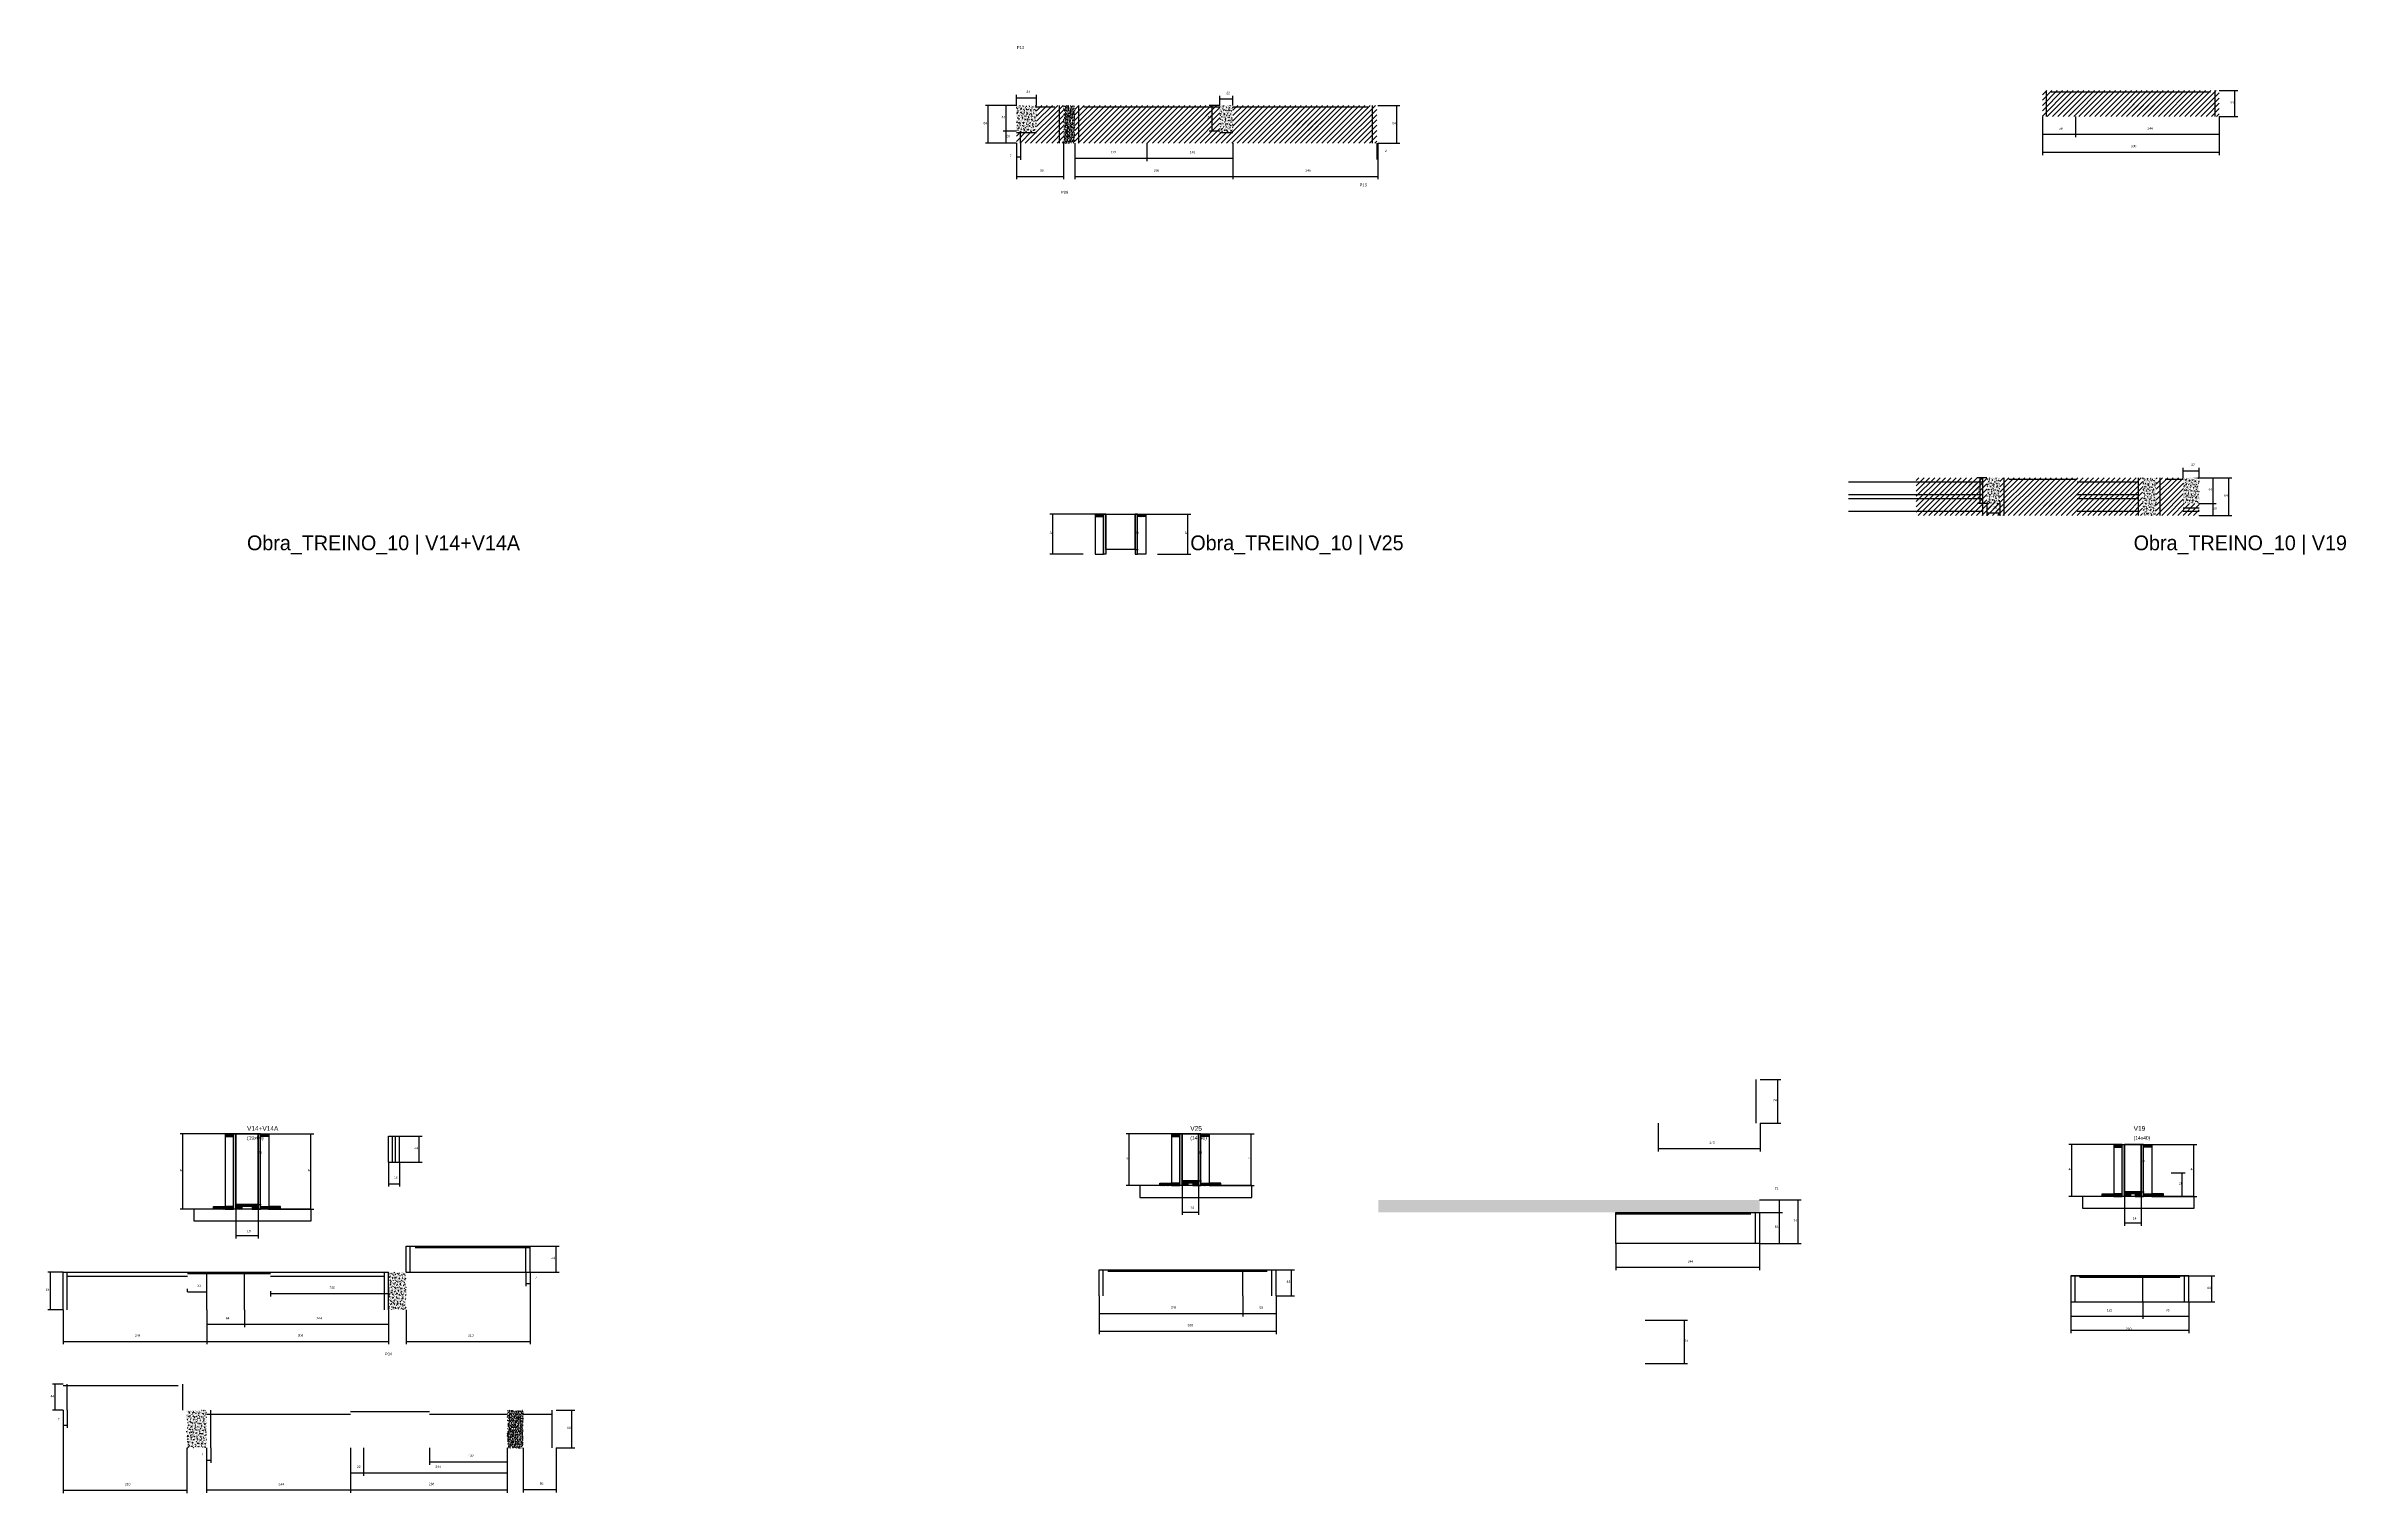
# Model space of a CAD drawing. Header units: metres. Extents: x -65046 to 21926, y -45195 to 1016.
# Drawn here: x 2859 to 6760, y -22610 to -20155 of the extents above; entities that cross this region are included whole.
import ezdxf

# ---------------------------------------------------------------- set-up
doc = ezdxf.new("R2010")
doc.units = ezdxf.units.M
for name, color, linetype in [('CONCRETO', 251, 'Continuous'), ('COTA', 241, 'Continuous'), ('Escoras', 2, 'Continuous'), ('Hachura', 253, 'Continuous'), ('LABEL_ID', 3, 'Continuous'), ('Madeira', 126, 'Continuous'), ('NOMENCLATURA', 7, 'Continuous'), ('Painéis', 200, 'Continuous'), ('SARR_2.2x7', 40, 'Continuous'), ('Texto Seção', 7, 'Continuous')]:
    doc.layers.add(name, color=color, linetype=linetype)

msp = doc.modelspace()

# ---------------------------------------------------------------- hatches: boundary and pattern name
at = {"layer": 'COTA'}
h = msp.add_hatch(dxfattribs=at)
h.set_pattern_fill('AR-CONC', scale=0.03)
h.paths.add_polyline_path([(4539.1, -20255.3), (4505.1, -20255.3), (4505.1, -20299.3), (4539.1, -20299.3)])
h = msp.add_hatch(dxfattribs=at)
h.set_pattern_fill('AR-CONC', scale=0.03)
h.paths.add_polyline_path([(4585.1, -20319.3), (4604.1, -20319.3), (4604.1, -20255.3), (4585.1, -20255.3)])
h = msp.add_hatch(dxfattribs=at)
h.set_pattern_fill('AR-CONC', scale=0.03)
h.paths.add_polyline_path([(4850.1, -20299.3), (4872.1, -20299.3), (4872.1, -20255.3), (4850.1, -20255.3)])
h = msp.add_hatch(dxfattribs=at)
h.set_pattern_fill('AR-CONC', scale=0.03)
h.paths.add_polyline_path([(6151.2, -20931), (6173.2, -20931), (6173.2, -20931), (6173.2, -20887), (6173.2, -20887), (6151.2, -20887), (6151.2, -20887), (6151.2, -20931)])
h = msp.add_hatch(dxfattribs=at)
h.set_pattern_fill('AR-CONC', scale=0.03)
h.paths.add_polyline_path([(6415.2, -20951), (6438.2, -20951), (6438.2, -20887), (6415.2, -20887)])
h = msp.add_hatch(dxfattribs=at)
h.set_pattern_fill('AR-CONC', scale=0.03)
h.paths.add_polyline_path([(6511.2, -20887), (6484.2, -20887), (6484.2, -20931), (6511.2, -20931)])
h = msp.add_hatch(dxfattribs=at)
h.set_pattern_fill('AR-CONC', scale=0.03)
h.paths.add_polyline_path([(5765.6, -22133.4), (5765.6, -22112.2), (5118.6, -22112.2), (5118.6, -22133.4), (5362.6, -22133.4), (5521.6, -22133.4)])
h = msp.add_hatch(dxfattribs=at)
h.set_pattern_fill('AR-CONC', scale=0.03)
h.paths.add_polyline_path([(3440, -22298.8), (3470, -22298.8), (3470, -22234.8), (3440, -22234.8)])
h = msp.add_hatch(dxfattribs=at)
h.set_pattern_fill('AR-CONC', scale=0.03)
h.paths.add_polyline_path([(3098, -22533), (3131.5, -22533), (3131.5, -22469), (3098, -22469)])
h = msp.add_hatch(dxfattribs=at)
h.set_pattern_fill('AR-CONC', scale=0.03)
h.paths.add_polyline_path([(3641.5, -22533), (3668.5, -22533), (3668.5, -22469), (3641.5, -22469)])
at = {"layer": 'Hachura'}
h = msp.add_hatch(dxfattribs=at)
h.set_pattern_fill('ANSI31', scale=2)
h.paths.add_polyline_path([(6245.3, -20230.3), (6245.3, -20274.3), (6301.3, -20274.3), (6301.3, -20230.3)])
h = msp.add_hatch(dxfattribs=at)
h.set_pattern_fill('ANSI31', scale=2)
h.paths.add_polyline_path([(6545.3, -20274.3), (6545.3, -20230.3), (6301.3, -20230.3), (6301.3, -20274.3)])
h = msp.add_hatch(dxfattribs=at)
h.set_pattern_fill('ANSI31', scale=2)
h.paths.add_polyline_path([(4585.1, -20255.3), (4539.1, -20255.3), (4539.1, -20299.3), (4505.1, -20299.3), (4505.1, -20319.3), (4585.1, -20319.3)])
h = msp.add_hatch(dxfattribs=at)
h.set_pattern_fill('ANSI31', scale=2)
h.paths.add_polyline_path([(4726.1, -20255.3), (4604.1, -20255.3), (4604.1, -20319.3), (4726.1, -20319.3)])
h = msp.add_hatch(dxfattribs=at)
h.set_pattern_fill('ANSI31', scale=2)
h.paths.add_polyline_path([(4872.1, -20299.3), (4850.1, -20299.3), (4850.1, -20255.3), (4726.1, -20255.3), (4726.1, -20319.3), (4872.1, -20319.3)])
h = msp.add_hatch(dxfattribs=at)
h.set_pattern_fill('ANSI31', scale=2)
h.paths.add_polyline_path([(4839, -20288.1), (4839, -20265.9), (4839, -20265.9), (4818.4, -20265.9), (4818.4, -20265.9), (4818.4, -20288.1), (4818.4, -20288.1), (4839, -20288.1)])
h = msp.add_hatch(dxfattribs=at)
h.set_pattern_fill('ANSI31', scale=2)
h.paths.add_polyline_path([(5116.1, -20255.3), (4872.1, -20255.3), (4872.1, -20319.3), (5116.1, -20319.3)])
h = msp.add_hatch(dxfattribs=at)
h.set_pattern_fill('ANSI31', scale=2)
h.paths.add_polyline_path([(4966.9, -20297.7), (5034.5, -20297.7), (5034.5, -20297.7), (5040, -20281.7), (5040, -20281.7), (4972.4, -20281.7), (4972.4, -20281.7), (4966.9, -20297.7)])
h = msp.add_hatch(dxfattribs=at)
h.set_pattern_fill('ANSI31', scale=2)
h.paths.add_polyline_path([(6390.2, -20262.7), (6457.9, -20262.7), (6457.9, -20262.7), (6463.4, -20246.7), (6463.4, -20246.7), (6395.7, -20246.7), (6395.7, -20246.7), (6390.2, -20262.7)])
h = msp.add_hatch(dxfattribs=at)
h.set_pattern_fill('ANSI31', scale=2)
h.paths.add_polyline_path([(6173.2, -20951), (6173.2, -20931), (6151.2, -20931), (6151.2, -20887), (6031.2, -20887), (6031.2, -20951)])
h = msp.add_hatch(dxfattribs=at)
h.set_pattern_fill('ANSI31', scale=2)
h.paths.add_polyline_path([(6141.3, -20919.8), (6141.3, -20897.6), (6141.3, -20897.6), (6120.8, -20897.6), (6120.8, -20897.6), (6120.8, -20919.8), (6120.8, -20919.8), (6141.3, -20919.8)])
h = msp.add_hatch(dxfattribs=at)
h.set_pattern_fill('ANSI31', scale=2)
h.paths.add_polyline_path([(6415.2, -20951), (6415.2, -20887), (6173.2, -20887), (6173.2, -20951)])
h = msp.add_hatch(dxfattribs=at)
h.set_pattern_fill('ANSI31', scale=2)
h.paths.add_polyline_path([(6484.2, -20887), (6438.2, -20887), (6438.2, -20951), (6511.2, -20951), (6511.2, -20931), (6484.2, -20931)])
h = msp.add_hatch(dxfattribs=at)
h.set_pattern_fill('ANSI31', scale=0.5)
h.paths.add_polyline_path([(4652.5, -20953), (4652.5, -20948.6), (4652.5, -20948.6), (4638.5, -20948.6), (4638.5, -20948.6), (4638.5, -20953), (4638.5, -20953), (4652.5, -20953)])
h = msp.add_hatch(color=8, dxfattribs=at)
h.dxf.hatch_style = 1
h.paths.add_polyline_path([(4652.5, -20948.6), (4656.5, -20948.6), (4656.5, -20948.6), (4656.5, -21016.6), (4656.5, -21016.6), (4652.5, -21016.6), (4652.5, -21016.6), (4652.5, -20948.6)])
h = msp.add_hatch(color=8, dxfattribs=at)
h.dxf.hatch_style = 1
h.paths.add_polyline_path([(4710.5, -20948.6), (4706.5, -20948.6), (4706.5, -20948.6), (4706.5, -21016.6), (4706.5, -21016.6), (4710.5, -21016.6), (4710.5, -21016.6), (4710.5, -20948.6)])
h = msp.add_hatch(dxfattribs=at)
h.set_pattern_fill('ANSI31', scale=0.5)
h.paths.add_polyline_path([(4710.5, -20953), (4710.5, -20948.6), (4710.5, -20948.6), (4724.5, -20948.6), (4724.5, -20948.6), (4724.5, -20953), (4724.5, -20953), (4710.5, -20953)])
h = msp.add_hatch(dxfattribs=at)
h.set_pattern_fill('ANSI31', scale=2)
h.paths.add_polyline_path([(6152, -20948.7), (6173, -20948.7), (6173, -20948.7), (6173, -20928.1), (6173, -20928.1), (6152, -20928.1), (6152, -20928.1), (6152, -20948.7)])
h = msp.add_hatch(dxfattribs=at)
h.set_pattern_fill('ANSI31', scale=2)
h.paths.add_polyline_path([(6204.2, -20935.9), (6271.8, -20935.9), (6271.8, -20935.9), (6277.3, -20919.9), (6277.3, -20919.9), (6209.7, -20919.9), (6209.7, -20919.9), (6204.2, -20935.9)])
h = msp.add_hatch(dxfattribs=at)
h.set_pattern_fill('ANSI31', scale=0.5)
h.paths.add_polyline_path([(3177, -22004.4), (3177, -22000), (3177, -22000), (3163, -22000), (3163, -22000), (3163, -22004.4), (3163, -22004.4), (3177, -22004.4)])
h = msp.add_hatch(color=8, dxfattribs=at)
h.dxf.hatch_style = 1
h.paths.add_polyline_path([(3177, -22000), (3181, -22000), (3181, -22000), (3181, -22128), (3181, -22128), (3177, -22128), (3177, -22128), (3177, -22000)])
h = msp.add_hatch(color=8, dxfattribs=at)
h.dxf.hatch_style = 1
h.paths.add_polyline_path([(3223, -22000), (3219, -22000), (3219, -22000), (3219, -22128), (3219, -22128), (3223, -22128), (3223, -22128), (3223, -22000)])
h = msp.add_hatch(dxfattribs=at)
h.set_pattern_fill('ANSI31', scale=0.5)
h.paths.add_polyline_path([(3223, -22004.4), (3223, -22000), (3223, -22000), (3237, -22000), (3237, -22000), (3237, -22004.4), (3237, -22004.4), (3223, -22004.4)])
h = msp.add_hatch(dxfattribs=at)
h.set_pattern_fill('ANSI31', scale=0.5)
h.paths.add_polyline_path([(4782, -22004.4), (4782, -22000), (4782, -22000), (4768, -22000), (4768, -22000), (4768, -22004.4), (4768, -22004.4), (4782, -22004.4)])
h = msp.add_hatch(color=8, dxfattribs=at)
h.dxf.hatch_style = 1
h.paths.add_polyline_path([(4782, -22000), (4786, -22000), (4786, -22000), (4786, -22088), (4786, -22088), (4782, -22088), (4782, -22088), (4782, -22000)])
h = msp.add_hatch(color=8, dxfattribs=at)
h.dxf.hatch_style = 1
h.paths.add_polyline_path([(4817.9, -22000), (4813.9, -22000), (4813.9, -22000), (4814, -22088), (4814, -22088), (4818, -22088), (4818, -22088), (4817.9, -22000)])
h = msp.add_hatch(dxfattribs=at)
h.set_pattern_fill('ANSI31', scale=0.5)
h.paths.add_polyline_path([(4817.9, -22004.4), (4817.9, -22000), (4817.9, -22000), (4831.9, -22000), (4831.9, -22000), (4831.9, -22004.4), (4831.9, -22004.4), (4817.9, -22004.4)])
h = msp.add_hatch(dxfattribs=at)
h.set_pattern_fill('ANSI31', scale=0.5)
h.paths.add_polyline_path([(6380.6, -22022.7), (6380.6, -22018.3), (6380.6, -22018.3), (6366.6, -22018.3), (6366.6, -22018.3), (6366.6, -22022.7), (6366.6, -22022.7), (6380.6, -22022.7)])
h = msp.add_hatch(color=8, dxfattribs=at)
h.dxf.hatch_style = 1
h.paths.add_polyline_path([(6380.6, -22018.3), (6384.6, -22018.3), (6384.6, -22018.3), (6384.6, -22106.3), (6384.6, -22106.3), (6380.6, -22106.3), (6380.6, -22106.3), (6380.6, -22018.3)])
h = msp.add_hatch(color=8, dxfattribs=at)
h.dxf.hatch_style = 1
h.paths.add_polyline_path([(6416.6, -22018.3), (6412.6, -22018.3), (6412.6, -22018.3), (6412.6, -22106.3), (6412.6, -22106.3), (6416.6, -22106.3), (6416.6, -22106.3), (6416.6, -22018.3)])
h = msp.add_hatch(dxfattribs=at)
h.set_pattern_fill('ANSI31', scale=0.5)
h.paths.add_polyline_path([(6416.6, -22022.7), (6416.6, -22018.3), (6416.6, -22018.3), (6430.6, -22018.3), (6430.6, -22018.3), (6430.6, -22022.7), (6430.6, -22022.7), (6416.6, -22022.7)])
h = msp.add_hatch(color=8, dxfattribs=at)
h.dxf.hatch_style = 1
h.paths.add_polyline_path([(4786, -22083.6), (4786, -22080), (4786, -22080), (4814, -22080), (4814, -22080), (4814, -22083.6), (4814, -22083.6), (4786, -22083.6)])
h = msp.add_hatch(dxfattribs=at)
h.set_pattern_fill('ANSI31', scale=0.5)
h.paths.add_polyline_path([(4748, -22088), (4748, -22083.6), (4748, -22083.6), (4768, -22083.6), (4768, -22083.6), (4768, -22088), (4768, -22088), (4748, -22088)])
h = msp.add_hatch(dxfattribs=at)
h.set_pattern_fill('ANSI31', scale=0.5)
h.paths.add_polyline_path([(4782, -22088), (4782, -22083.6), (4782, -22083.6), (4768, -22083.6), (4768, -22083.6), (4768, -22088), (4768, -22088), (4782, -22088)])
h = msp.add_hatch(dxfattribs=at)
h.set_pattern_fill('ANSI31', scale=0.5)
h.paths.add_polyline_path([(4786, -22088), (4786, -22083.6), (4786, -22083.6), (4796, -22083.6), (4796, -22083.6), (4796, -22088), (4796, -22088), (4786, -22088)])
h = msp.add_hatch(dxfattribs=at)
h.set_pattern_fill('ANSI31', scale=0.5)
h.paths.add_polyline_path([(4814, -22088), (4814, -22083.6), (4814, -22083.6), (4804, -22083.6), (4804, -22083.6), (4804, -22088), (4804, -22088), (4814, -22088)])
h = msp.add_hatch(dxfattribs=at)
h.set_pattern_fill('ANSI31', scale=0.5)
h.paths.add_polyline_path([(4818, -22088), (4818, -22083.6), (4818, -22083.6), (4832, -22083.6), (4832, -22083.6), (4832, -22088), (4832, -22088), (4818, -22088)])
h = msp.add_hatch(dxfattribs=at)
h.set_pattern_fill('ANSI31', scale=0.5)
h.paths.add_polyline_path([(4852, -22088), (4852, -22083.6), (4852, -22083.6), (4832, -22083.6), (4832, -22083.6), (4832, -22088), (4832, -22088), (4852, -22088)])
h = msp.add_hatch(dxfattribs=at)
h.set_pattern_fill('ANSI31', scale=0.5)
h.paths.add_polyline_path([(6346.6, -22106.3), (6346.6, -22101.9), (6346.6, -22101.9), (6366.6, -22101.9), (6366.6, -22101.9), (6366.6, -22106.3), (6366.6, -22106.3), (6346.6, -22106.3)])
h = msp.add_hatch(dxfattribs=at)
h.set_pattern_fill('ANSI31', scale=0.5)
h.paths.add_polyline_path([(6380.6, -22106.3), (6380.6, -22101.9), (6380.6, -22101.9), (6366.6, -22101.9), (6366.6, -22101.9), (6366.6, -22106.3), (6366.6, -22106.3), (6380.6, -22106.3)])
h = msp.add_hatch(color=8, dxfattribs=at)
h.dxf.hatch_style = 1
h.paths.add_polyline_path([(6384.6, -22101.9), (6384.6, -22098.3), (6384.6, -22098.3), (6412.6, -22098.3), (6412.6, -22098.3), (6412.6, -22101.9), (6412.6, -22101.9), (6384.6, -22101.9)])
h = msp.add_hatch(dxfattribs=at)
h.set_pattern_fill('ANSI31', scale=0.5)
h.paths.add_polyline_path([(6384.6, -22106.3), (6384.6, -22101.9), (6384.6, -22101.9), (6394.6, -22101.9), (6394.6, -22101.9), (6394.6, -22106.3), (6394.6, -22106.3), (6384.6, -22106.3)])
h = msp.add_hatch(dxfattribs=at)
h.set_pattern_fill('ANSI31', scale=0.5)
h.paths.add_polyline_path([(6412.6, -22106.3), (6412.6, -22101.9), (6412.6, -22101.9), (6402.6, -22101.9), (6402.6, -22101.9), (6402.6, -22106.3), (6402.6, -22106.3), (6412.6, -22106.3)])
h = msp.add_hatch(dxfattribs=at)
h.set_pattern_fill('ANSI31', scale=0.5)
h.paths.add_polyline_path([(6416.6, -22106.3), (6416.6, -22101.9), (6416.6, -22101.9), (6430.6, -22101.9), (6430.6, -22101.9), (6430.6, -22106.3), (6430.6, -22106.3), (6416.6, -22106.3)])
h = msp.add_hatch(dxfattribs=at)
h.set_pattern_fill('ANSI31', scale=0.5)
h.paths.add_polyline_path([(6450.6, -22106.3), (6450.6, -22101.9), (6450.6, -22101.9), (6430.6, -22101.9), (6430.6, -22101.9), (6430.6, -22106.3), (6430.6, -22106.3), (6450.6, -22106.3)])
h = msp.add_hatch(dxfattribs=at)
h.set_pattern_fill('ANSI31', scale=0.5)
h.paths.add_polyline_path([(3143, -22128), (3143, -22123.6), (3143, -22123.6), (3163, -22123.6), (3163, -22123.6), (3163, -22128), (3163, -22128), (3143, -22128)])
h = msp.add_hatch(dxfattribs=at)
h.set_pattern_fill('ANSI31', scale=0.5)
h.paths.add_polyline_path([(3177, -22128), (3177, -22123.6), (3177, -22123.6), (3163, -22123.6), (3163, -22123.6), (3163, -22128), (3163, -22128), (3177, -22128)])
h = msp.add_hatch(color=8, dxfattribs=at)
h.dxf.hatch_style = 1
h.paths.add_polyline_path([(3181, -22123.6), (3181, -22120), (3181, -22120), (3219, -22120), (3219, -22120), (3219, -22123.6), (3219, -22123.6), (3181, -22123.6)])
h = msp.add_hatch(dxfattribs=at)
h.set_pattern_fill('ANSI31', scale=0.5)
h.paths.add_polyline_path([(3181, -22128), (3181, -22123.6), (3181, -22123.6), (3191, -22123.6), (3191, -22123.6), (3191, -22128), (3191, -22128), (3181, -22128)])
h = msp.add_hatch(dxfattribs=at)
h.set_pattern_fill('ANSI31', scale=0.5)
h.paths.add_polyline_path([(3219, -22128), (3219, -22123.6), (3219, -22123.6), (3209, -22123.6), (3209, -22123.6), (3209, -22128), (3209, -22128), (3219, -22128)])
h = msp.add_hatch(dxfattribs=at)
h.set_pattern_fill('ANSI31', scale=0.5)
h.paths.add_polyline_path([(3223, -22128), (3223, -22123.6), (3223, -22123.6), (3237, -22123.6), (3237, -22123.6), (3237, -22128), (3237, -22128), (3223, -22128)])
h = msp.add_hatch(dxfattribs=at)
h.set_pattern_fill('ANSI31', scale=0.5)
h.paths.add_polyline_path([(3257, -22128), (3257, -22123.6), (3257, -22123.6), (3237, -22123.6), (3237, -22123.6), (3237, -22128), (3237, -22128), (3257, -22128)])

# ---------------------------------------------------------------- linework, layer by layer
at = {"layer": 'CONCRETO'}
for points in [[(4656.5, -20948.6), (4656.5, -20948.6), (4656.5, -20948.6), (4656.5, -20948.6), (4706.5, -20948.6), (4706.5, -20948.6), (4706.5, -20948.6), (4706.5, -21008.6), (4656.5, -21008.6), (4656.5, -20948.6)], [(3181, -22000), (3181, -22000), (3181, -22000), (3181, -22000), (3219, -22000), (3219, -22000), (3219, -22000), (3219, -22120), (3181, -22120), (3181, -22000)], [(3181, -22120), (3219, -22120), (3219, -22000), (3181, -22000)], [(4786, -22000), (4786, -22000), (4786, -22000), (4786, -22000), (4814, -22000), (4814, -22000), (4814, -22000), (4814, -22080), (4786, -22080), (4786, -22000)], [(4786, -22080), (4814, -22080), (4814, -22000), (4786, -22000)], [(6384.6, -22018.3), (6384.6, -22018.3), (6384.6, -22018.3), (6384.6, -22018.3), (6412.6, -22018.3), (6412.6, -22018.3), (6412.6, -22018.3), (6412.6, -22098.3), (6384.6, -22098.3), (6384.6, -22018.3)], [(6384.6, -22098.3), (6412.6, -22098.3), (6412.6, -22018.3), (6384.6, -22018.3)]]:
    msp.add_lwpolyline(points, close=True, dxfattribs=at)
at = {"layer": 'COTA'}
for p, q in [((4505.1, -20255.3), (4505.1, -20237.6)), ((4505.1, -20242.6), (4539.1, -20242.6)), ((4539.1, -20255.3), (4539.1, -20237.6)), ((4850.1, -20255.3), (4850.1, -20239.3)), ((4850.1, -20244.3), (4872.1, -20244.3)), ((4872.1, -20255.3), (4872.1, -20239.3)), ((6545.3, -20230.3), (6576.5, -20230.3)), ((6571.5, -20274.3), (6571.5, -20230.3)), ((4505.1, -20255.3), (4452.3, -20255.3)), ((4457.3, -20319.3), (4457.3, -20255.3)), ((4505.1, -20255.3), (4482.8, -20255.3)), ((4487.8, -20299.3), (4487.8, -20255.3)), ((4850.1, -20255.3), (4832.2, -20255.3)), ((4837.2, -20299.3), (4837.2, -20255.3)), ((5118.1, -20255.3), (5155.5, -20255.3)), ((5150.5, -20319.3), (5150.5, -20255.3)), ((6245.3, -20274.3), (6245.3, -20339.5)), ((6245.3, -20274.3), (6245.3, -20309.4)), ((6301.3, -20274.3), (6301.3, -20309.4)), ((6301.3, -20274.3), (6301.3, -20309.4)), ((6545.3, -20274.3), (6545.3, -20339.5)), ((6545.3, -20274.3), (6545.3, -20309.4)), ((6545.3, -20274.3), (6576.5, -20274.3)), ((4505.1, -20319.3), (4452.3, -20319.3)), ((4505.1, -20299.3), (4482.8, -20299.3)), ((4505.1, -20299.3), (4482.8, -20299.3)), ((4505.1, -20319.3), (4482.8, -20319.3)), ((4487.8, -20319.3), (4487.8, -20299.3)), ((4505.1, -20319.3), (4505.1, -20347.8)), ((4505.1, -20319.3), (4505.1, -20380.7)), ((4512.1, -20319.3), (4512.1, -20347.8)), ((4585.1, -20319.3), (4585.1, -20380.7)), ((4604.1, -20319.3), (4604.1, -20380.7)), ((4604.1, -20319.3), (4604.1, -20349.8)), ((4726.1, -20319.3), (4726.1, -20349.8)), ((4726.1, -20319.3), (4726.1, -20349.8)), ((4850.1, -20299.3), (4832.2, -20299.3)), ((4872.1, -20319.3), (4872.1, -20380.7)), ((4872.1, -20319.3), (4872.1, -20380.7)), ((4872.1, -20319.3), (4872.1, -20349.8)), ((5116.1, -20319.3), (5116.1, -20347.2)), ((5118.1, -20319.3), (5118.1, -20380.7)), ((5118.1, -20319.3), (5155.5, -20319.3)), ((5118.1, -20319.3), (5118.1, -20347.2)), ((6245.3, -20304.4), (6301.3, -20304.4)), ((6301.3, -20304.4), (6545.3, -20304.4)), ((4505.1, -20342.8), (4512.1, -20342.8)), ((4604.1, -20344.8), (4726.1, -20344.8)), ((4726.1, -20344.8), (4872.1, -20344.8)), ((5116.1, -20342.2), (5118.1, -20342.2)), ((6245.3, -20334.5), (6545.3, -20334.5)), ((4505.1, -20375.7), (4585.1, -20375.7)), ((4604.1, -20375.7), (4872.1, -20375.7)), ((4872.1, -20375.7), (5118.1, -20375.7)), ((6484.2, -20887), (6484.2, -20870.3)), ((6511.2, -20887), (6511.2, -20870.3)), ((6151.2, -20887), (6134.6, -20887)), ((6139.6, -20931), (6139.6, -20887)), ((6484.2, -20875.3), (6511.2, -20875.3)), ((6511.2, -20887), (6539.7, -20887)), ((6511.2, -20887), (6566.5, -20887)), ((6534.7, -20931), (6534.7, -20887)), ((6561.5, -20951), (6561.5, -20887)), ((4656.5, -20948.6), (4561.9, -20948.6)), ((4566.9, -21016.6), (4566.9, -20948.6)), ((4706.5, -21008.6), (4706.5, -20948.6)), ((4706.5, -20948.6), (4711.5, -20948.6)), ((4724.5, -20948.6), (4801, -20948.6)), ((4796, -21016.6), (4796, -20948.6)), ((6151.2, -20931), (6134.6, -20931)), ((6151.2, -20931), (6151.2, -20951.8)), ((6151.2, -20946.8), (6173.2, -20946.8)), ((6173.2, -20931), (6173.2, -20951.8)), ((6511.2, -20931), (6539.7, -20931)), ((6511.2, -20931), (6539.7, -20931)), ((6534.7, -20951), (6534.7, -20931)), ((6511.2, -20951), (6539.7, -20951)), ((6511.2, -20951), (6566.5, -20951)), ((4618.5, -21016.6), (4561.9, -21016.6)), ((4706.5, -21008.6), (4711.5, -21008.6)), ((4744.5, -21016.6), (4801, -21016.6)), ((5766.6, -21908.1), (5801.4, -21908.1)), ((5796.4, -21982.1), (5796.4, -21908.1)), ((3181, -22000), (3086.4, -22000)), ((3091.4, -22128), (3091.4, -22000)), ((3219, -22120), (3219, -22000)), ((3219, -22000), (3224, -22000)), ((3237, -22000), (3313.5, -22000)), ((3308.5, -22128), (3308.5, -22000)), ((4786, -22000), (4691.3, -22000)), ((4696.3, -22088), (4696.3, -22000)), ((4813.9, -22000), (4819, -22000)), ((4814, -22080), (4814, -22000)), ((4831.9, -22000), (4908.4, -22000)), ((4903.4, -22088), (4903.4, -22000)), ((5593.6, -21982.1), (5593.6, -22030)), ((5766.6, -21982.1), (5766.6, -22030)), ((5766.6, -21982.1), (5801.4, -21982.1)), ((3458.9, -22004.2), (3496.9, -22004.2)), ((3491.9, -22048.2), (3491.9, -22004.2)), ((5593.6, -22025), (5766.6, -22025)), ((6366.6, -22018.3), (6290, -22018.3)), ((6295, -22106.3), (6295, -22018.3)), ((6412.6, -22098.3), (6412.6, -22018.3)), ((6412.6, -22018.3), (6417.6, -22018.3)), ((6430.6, -22018.3), (6507.1, -22018.3)), ((6502.1, -22106.3), (6502.1, -22018.3)), ((3439.9, -22048.2), (3439.9, -22089.7)), ((3458.9, -22048.2), (3496.9, -22048.2)), ((3458.9, -22048.2), (3458.9, -22089.7)), ((4814, -22080), (4819, -22080)), ((6463.8, -22066.3), (6487.3, -22066.3)), ((6482.3, -22106.3), (6482.3, -22066.3)), ((3439.9, -22084.7), (3458.9, -22084.7)), ((4748, -22088), (4691.3, -22088)), ((4786, -22083.6), (4786, -22137.8)), ((4814, -22083.6), (4814, -22137.8)), ((4852, -22088), (4908.4, -22088)), ((5765.6, -22112.2), (5835.8, -22112.2)), ((5765.6, -22112.2), (5804.3, -22112.2)), ((5799.3, -22133.4), (5799.3, -22112.2)), ((5830.8, -22186.2), (5830.8, -22112.2)), ((6346.6, -22106.3), (6290, -22106.3)), ((6384.6, -22101.9), (6384.6, -22156)), ((6412.6, -22098.3), (6417.6, -22098.3)), ((6412.6, -22101.9), (6412.6, -22156)), ((6450.6, -22106.3), (6507.1, -22106.3)), ((6463.8, -22106.3), (6487.3, -22106.3)), ((3143, -22128), (3086.4, -22128)), ((3181, -22123.6), (3181, -22177.7)), ((3219, -22120), (3224, -22120)), ((3219, -22123.6), (3219, -22177.7)), ((3257, -22128), (3313.5, -22128)), ((4786, -22132.8), (4814, -22132.8)), ((5765.6, -22133.4), (5804.3, -22133.4)), ((5765.6, -22133.4), (5804.3, -22133.4)), ((5799.3, -22186.2), (5799.3, -22133.4)), ((6384.6, -22151), (6412.6, -22151)), ((3181, -22172.7), (3219, -22172.7)), ((3680, -22190.8), (3729.3, -22190.8)), ((3724.3, -22234.8), (3724.3, -22190.8)), ((5521.6, -22186.2), (5521.6, -22231.6)), ((5765.6, -22186.2), (5765.6, -22231.6)), ((5765.6, -22186.2), (5804.3, -22186.2)), ((5765.6, -22186.2), (5835.8, -22186.2)), ((2888, -22234.8), (2861.9, -22234.8)), ((2866.9, -22298.8), (2866.9, -22234.8)), ((3673, -22234.8), (3673, -22258.8)), ((3680, -22234.8), (3680, -22357.2)), ((3680, -22234.8), (3680, -22258.8)), ((3680, -22234.8), (3729.3, -22234.8)), ((4945.3, -22230.7), (4976.5, -22230.7)), ((4971.5, -22274.7), (4971.5, -22230.7)), ((5521.6, -22226.6), (5765.6, -22226.6)), ((3099, -22268), (3099, -22263)), ((3099, -22268), (3132, -22268)), ((3132, -22268), (3132, -22263)), ((3240, -22266.8), (3240, -22276.1)), ((3240, -22271.1), (3440, -22271.1)), ((3440, -22266.8), (3440, -22276.1)), ((3673, -22253.8), (3680, -22253.8)), ((4645.3, -22274.7), (4645.3, -22339.9)), ((4645.3, -22274.7), (4645.3, -22309.8)), ((4889.3, -22274.7), (4889.3, -22309.8)), ((4889.3, -22274.7), (4889.3, -22309.8)), ((4945.3, -22274.7), (4945.3, -22339.9)), ((4945.3, -22274.7), (4945.3, -22309.8)), ((4945.3, -22274.7), (4976.5, -22274.7)), ((6493.5, -22241.2), (6537.5, -22241.2)), ((6532.5, -22285.2), (6532.5, -22241.2)), ((2888, -22298.8), (2861.9, -22298.8)), ((2888, -22298.8), (2888, -22357.2)), ((3132, -22298.8), (3132, -22357.2)), ((3132, -22298.8), (3132, -22328.2)), ((3132, -22298.8), (3132, -22357.2)), ((3196, -22298.8), (3196, -22328.2)), ((3196, -22298.8), (3196, -22328.2)), ((3440, -22298.8), (3440, -22328.2)), ((3440, -22298.8), (3440, -22357.2)), ((3470, -22298.8), (3470, -22357.2)), ((4645.3, -22304.8), (4889.3, -22304.8)), ((4889.3, -22304.8), (4945.3, -22304.8)), ((6293.5, -22285.2), (6293.5, -22338.1)), ((6293.5, -22285.2), (6293.5, -22314.2)), ((6293.5, -22309.2), (6415.5, -22309.2)), ((6415.5, -22285.2), (6415.5, -22314.2)), ((6415.5, -22285.2), (6415.5, -22314.2)), ((6415.5, -22309.2), (6493.5, -22309.2)), ((6493.5, -22285.2), (6493.5, -22338.1)), ((6493.5, -22285.2), (6537.5, -22285.2)), ((6493.5, -22285.2), (6493.5, -22314.2)), ((2888, -22352.2), (3132, -22352.2)), ((3132, -22323.2), (3196, -22323.2)), ((3132, -22352.2), (3440, -22352.2)), ((3196, -22323.2), (3440, -22323.2)), ((3470, -22352.2), (3680, -22352.2)), ((4645.3, -22334.9), (4945.3, -22334.9)), ((6293.5, -22333.1), (6493.5, -22333.1)), ((2888, -22425), (2869.9, -22425)), ((2874.9, -22469), (2874.9, -22425)), ((2888, -22469), (2869.9, -22469)), ((2888, -22469), (2888, -22609.5)), ((2888, -22469), (2888, -22499.2)), ((2895, -22469), (2895, -22499.2)), ((3724.5, -22469), (3755.8, -22469)), ((3750.8, -22533), (3750.8, -22469)), ((2888, -22494.2), (2895, -22494.2)), ((3098, -22533), (3098, -22609.5)), ((3131.5, -22533), (3131.5, -22609.3)), ((3131.5, -22533), (3131.5, -22558.5)), ((3138.5, -22533), (3138.5, -22558.5)), ((3375.5, -22533), (3375.5, -22609.3)), ((3375.5, -22533), (3375.5, -22609.3)), ((3375.5, -22533), (3375.5, -22580.1)), ((3397.5, -22533), (3397.5, -22580.1)), ((3397.5, -22533), (3397.5, -22580.1)), ((3509.5, -22533), (3509.5, -22561.8)), ((3641.5, -22533), (3641.5, -22609.3)), ((3641.5, -22533), (3641.5, -22561.8)), ((3641.5, -22533), (3641.5, -22580.1)), ((3668.5, -22533), (3668.5, -22608.4)), ((3724.5, -22533), (3724.5, -22608.4)), ((3724.5, -22533), (3755.8, -22533)), ((3131.5, -22553.5), (3138.5, -22553.5)), ((3375.5, -22575.1), (3397.5, -22575.1)), ((3397.5, -22575.1), (3641.5, -22575.1)), ((3509.5, -22556.8), (3641.5, -22556.8)), ((2888, -22604.5), (3098, -22604.5)), ((3131.5, -22604.3), (3375.5, -22604.3)), ((3375.5, -22604.3), (3641.5, -22604.3)), ((3668.5, -22603.4), (3724.5, -22603.4))]:
    msp.add_line(p, q, dxfattribs=at)
at = {"layer": 'Escoras'}
for p, q in [((5571.3, -22316), (5643, -22316)), ((5638, -22390), (5638, -22316)), ((5571.3, -22390), (5643, -22390))]:
    msp.add_line(p, q, dxfattribs=at)
at = {"layer": 'Madeira'}
for points in [[(4652.5, -20953), (4652.5, -20948.6), (4638.5, -20948.6), (4638.5, -20953)], [(4652.5, -20948.6), (4638.5, -20948.6), (4638.5, -21016.6), (4652.5, -21016.6)], [(4710.5, -20953), (4710.5, -20948.6), (4724.5, -20948.6), (4724.5, -20953)], [(4710.5, -20948.6), (4724.5, -20948.6), (4724.5, -21016.6), (4710.5, -21016.6)], [(3177, -22004.4), (3177, -22000), (3163, -22000), (3163, -22004.4)], [(3177, -22000), (3163, -22000), (3163, -22128), (3177, -22128)], [(3223, -22004.4), (3223, -22000), (3237, -22000), (3237, -22004.4)], [(3223, -22000), (3237, -22000), (3237, -22128), (3223, -22128)], [(4782, -22004.4), (4782, -22000), (4768, -22000), (4768, -22004.4)], [(4782, -22000), (4768, -22000), (4768, -22088), (4782, -22088)], [(4817.9, -22004.4), (4817.9, -22000), (4831.9, -22000), (4831.9, -22004.4)], [(4817.9, -22000), (4831.9, -22000), (4832, -22088), (4818, -22088)], [(6380.6, -22022.7), (6380.6, -22018.3), (6366.6, -22018.3), (6366.6, -22022.7)], [(6380.6, -22018.3), (6366.6, -22018.3), (6366.6, -22106.3), (6380.6, -22106.3)], [(6416.6, -22022.7), (6416.6, -22018.3), (6430.6, -22018.3), (6430.6, -22022.7)], [(6416.6, -22018.3), (6430.6, -22018.3), (6430.6, -22106.3), (6416.6, -22106.3)], [(4714.5, -22108), (4904.1, -22108), (4904.1, -22088), (4714.5, -22088)], [(4748, -22088), (4748, -22083.6), (4768, -22083.6), (4768, -22088)], [(4782, -22088), (4782, -22083.6), (4768, -22083.6), (4768, -22088)], [(4786, -22088), (4786, -22083.6), (4796, -22083.6), (4796, -22088)], [(4814, -22088), (4814, -22083.6), (4804, -22083.6), (4804, -22088)], [(4818, -22088), (4818, -22083.6), (4832, -22083.6), (4832, -22088)], [(4852, -22088), (4852, -22083.6), (4832, -22083.6), (4832, -22088)], [(6313.2, -22126.3), (6502.8, -22126.3), (6502.8, -22106.3), (6313.2, -22106.3)], [(6346.6, -22106.3), (6346.6, -22101.9), (6366.6, -22101.9), (6366.6, -22106.3)], [(6380.6, -22106.3), (6380.6, -22101.9), (6366.6, -22101.9), (6366.6, -22106.3)], [(6384.6, -22106.3), (6384.6, -22101.9), (6394.6, -22101.9), (6394.6, -22106.3)], [(6412.6, -22106.3), (6412.6, -22101.9), (6402.6, -22101.9), (6402.6, -22106.3)], [(6416.6, -22106.3), (6416.6, -22101.9), (6430.6, -22101.9), (6430.6, -22106.3)], [(6450.6, -22106.3), (6450.6, -22101.9), (6430.6, -22101.9), (6430.6, -22106.3)], [(3109.6, -22148), (3309.1, -22148), (3309.1, -22128), (3109.6, -22128)], [(3143, -22128), (3143, -22123.6), (3163, -22123.6), (3163, -22128)], [(3177, -22128), (3177, -22123.6), (3163, -22123.6), (3163, -22128)], [(3181, -22128), (3181, -22123.6), (3191, -22123.6), (3191, -22128)], [(3219, -22128), (3219, -22123.6), (3209, -22123.6), (3209, -22128)], [(3223, -22128), (3223, -22123.6), (3237, -22123.6), (3237, -22128)], [(3257, -22128), (3257, -22123.6), (3237, -22123.6), (3237, -22128)]]:
    msp.add_lwpolyline(points, close=True, dxfattribs=at)
at = {"layer": 'Painéis'}
for p, q in [((3181, -22128), (3181, -22000)), ((3219, -22128), (3219, -22000)), ((4786, -22088), (4786, -22000)), ((4814, -22088), (4814, -22000)), ((3439.9, -22004.2), (3458.9, -22004.2)), ((3439.9, -22048.2), (3439.9, -22004.2)), ((3458.9, -22048.2), (3458.9, -22004.2)), ((6384.6, -22106.3), (6384.6, -22018.3)), ((6412.6, -22106.3), (6412.6, -22018.3)), ((3439.9, -22048.2), (3458.9, -22048.2)), ((4786, -22080), (4814, -22080)), ((4786, -22083.6), (4786, -22080)), ((4814, -22083.6), (4814, -22080)), ((6384.6, -22098.3), (6412.6, -22098.3)), ((6384.6, -22101.9), (6384.6, -22098.3)), ((6412.6, -22101.9), (6412.6, -22098.3)), ((3181, -22120), (3219, -22120)), ((3181, -22123.6), (3181, -22120)), ((3219, -22123.6), (3219, -22120)), ((3470, -22190.8), (3680, -22190.8)), ((3470, -22234.8), (3470, -22190.8)), ((3680, -22234.8), (3680, -22190.8)), ((2888, -22234.8), (3440, -22234.8)), ((2888, -22298.8), (2888, -22234.8)), ((3132, -22298.8), (3132, -22234.8)), ((3196, -22298.8), (3196, -22234.8)), ((3440, -22298.8), (3440, -22234.8)), ((3470, -22234.8), (3680, -22234.8)), ((4645.3, -22230.7), (4945.3, -22230.7)), ((4645.3, -22274.7), (4645.3, -22230.7)), ((4889.3, -22274.7), (4889.3, -22230.7)), ((4945.3, -22274.7), (4945.3, -22230.7)), ((6293.5, -22241.2), (6493.5, -22241.2)), ((6415.5, -22285.2), (6415.5, -22241.2)), ((6493.5, -22285.2), (6493.5, -22241.2))]:
    msp.add_line(p, q, dxfattribs=at)
for points in [[(4652.5, -20948.6), (4656.5, -20948.6), (4656.5, -21016.6), (4652.5, -21016.6)], [(4710.5, -20948.6), (4706.5, -20948.6), (4706.5, -21016.6), (4710.5, -21016.6)], [(3177, -22000), (3181, -22000), (3181, -22128), (3177, -22128)], [(3223, -22000), (3219, -22000), (3219, -22128), (3223, -22128)], [(4782, -22000), (4786, -22000), (4786, -22088), (4782, -22088)], [(4817.9, -22000), (4813.9, -22000), (4814, -22088), (4818, -22088)], [(6380.6, -22018.3), (6384.6, -22018.3), (6384.6, -22106.3), (6380.6, -22106.3)], [(6416.6, -22018.3), (6412.6, -22018.3), (6412.6, -22106.3), (6416.6, -22106.3)], [(4786, -22083.6), (4786, -22080), (4814, -22080), (4814, -22083.6)], [(6384.6, -22101.9), (6384.6, -22098.3), (6412.6, -22098.3), (6412.6, -22101.9)], [(3181, -22123.6), (3181, -22120), (3219, -22120), (3219, -22123.6)], [(5521.6, -22133.4), (5765.6, -22133.4), (5765.6, -22186.2), (5521.6, -22186.2)], [(6293.5, -22285.2), (6493.5, -22285.2), (6493.5, -22241.2), (6293.5, -22241.2)]]:
    msp.add_lwpolyline(points, close=True, dxfattribs=at)
at = {"layer": 'SARR_2.2x7'}
for p, q in [((6252.3, -20274.3), (6252.3, -20230.3)), ((6260.3, -20232.5), (6301.3, -20232.5)), ((6301.3, -20232.5), (6530.3, -20232.5)), ((6538.3, -20274.3), (6538.3, -20230.3)), ((4539.1, -20257.5), (4570.1, -20257.5)), ((4578.1, -20319.3), (4578.1, -20255.3)), ((4611.1, -20319.3), (4611.1, -20255.3)), ((4619.1, -20257.5), (4850.1, -20257.5)), ((4872.1, -20257.5), (5101.1, -20257.5)), ((5109.1, -20319.3), (5109.1, -20255.3)), ((4505.1, -20301.5), (4539.1, -20301.5)), ((4512.1, -20319.3), (4512.1, -20299.3)), ((4850.1, -20301.5), (4872.1, -20301.5)), ((5916.2, -20894), (6144.2, -20894)), ((6144.2, -20951), (6144.2, -20887)), ((6180.2, -20951), (6180.2, -20887)), ((6188.2, -20889.2), (6304.2, -20889.2)), ((6304.2, -20894), (6408.2, -20894)), ((6408.2, -20951), (6408.2, -20887)), ((6445.2, -20951), (6445.2, -20887)), ((6453.2, -20889.2), (6484.2, -20889.2)), ((5916.2, -20915.5), (6144.2, -20915.5)), ((5916.2, -20922.5), (6144.2, -20922.5)), ((5916.2, -20944), (6144.2, -20944)), ((6304.2, -20915.5), (6408.2, -20915.5)), ((6304.2, -20922.5), (6408.2, -20922.5)), ((6304.2, -20944), (6408.2, -20944)), ((6484.2, -20938), (6511.2, -20938)), ((6484.2, -20944), (6511.2, -20944)), ((5759.6, -21982.1), (5759.6, -21908.1)), ((3446.9, -22048.2), (3446.9, -22004.2)), ((3451.9, -22048.2), (3451.9, -22004.2)), ((5521.6, -22135.6), (5750.6, -22135.6)), ((5758.6, -22186.2), (5758.6, -22133.4)), ((3477, -22234.8), (3477, -22190.8)), ((3485, -22193), (3680, -22193)), ((3673, -22234.8), (3673, -22190.8)), ((2895, -22298.8), (2895, -22234.8)), ((3433, -22298.8), (3433, -22234.8)), ((4652.3, -22274.7), (4652.3, -22230.7)), ((4660.3, -22232.9), (4889.3, -22232.9)), ((4889.3, -22232.9), (4930.3, -22232.9)), ((4938.3, -22274.7), (4938.3, -22230.7)), ((2895, -22241.8), (3099, -22241.8)), ((3099, -22237), (3132, -22237)), ((3132, -22237), (3240, -22237)), ((3240, -22241.8), (3433, -22241.8)), ((6300.5, -22285.2), (6300.5, -22241.2)), ((6308.5, -22243.4), (6308.5, -22241.2)), ((6308.5, -22243.4), (6415.5, -22243.4)), ((6415.5, -22243.4), (6478.5, -22243.4)), ((6478.5, -22243.4), (6478.5, -22241.2)), ((6486.5, -22285.2), (6486.5, -22241.2)), ((2888, -22427.2), (3083, -22427.2)), ((2895, -22469), (2895, -22425)), ((3091, -22469), (3091, -22425)), ((3138.5, -22533), (3138.5, -22469)), ((3717.5, -22533), (3717.5, -22469)), ((3131.5, -22476), (3375.5, -22476)), ((3375.5, -22471.2), (3509.5, -22471.2)), ((3509.5, -22476), (3641.5, -22476)), ((3668.5, -22476), (3717.5, -22476))]:
    msp.add_line(p, q, dxfattribs=at)

# ---------------------------------------------------------------- texts
at = {"layer": 'COTA'}
for s, p in [('34', (4522.1, -20234.3)), ('22', (4861.1, -20236.3)), ('64', (4449.2, -20287.3)), ('44', (4479.7, -20277.3)), ('44', (4829.1, -20277.3)), ('64', (5142.4, -20287.3)), ('44', (6563.4, -20252.3)), ('20', (4487.8, -20309.3)), ('56', (6273.3, -20296.3)), ('300', (6395.3, -20326.3)), ('244', (6423.3, -20296.3)), ('7', (4493.6, -20342.8)), ('80', (4545.1, -20367.6)), ('122', (4665.1, -20336.8)), ('268', (4738.1, -20367.6)), ('146', (4799.1, -20336.7)), ('246', (4995.1, -20367.6)), ('2', (5130.1, -20334.2)), ('27', (6497.7, -20867.2)), ('44', (6131.5, -20909)), ('44', (6526.6, -20909)), ('22', (6162.2, -20938.8)), ('20', (6534.7, -20941)), ('64', (6553.4, -20919)), ('34', (4561.4, -20982.6)), ('30', (4706.5, -20982.6)), ('34', (4790.5, -20982.6)), ('74', (5788.4, -21945.1)), ('60', (3219, -22034)), ('44', (3483.9, -22026.2)), ('44', (4690.8, -22044)), ('40', (4814, -22034)), ('44', (4897.9, -22044)), ('173', (5680.1, -22016.7)), ('64', (3085.9, -22064)), ('64', (3303, -22064)), ('19', (3449.4, -22076.6)), ('44', (6289.5, -22062.3)), ('40', (6412.6, -22048.3)), ('44', (6496.6, -22062.3)), ('21', (5791.3, -22094.3)), ('20', (6476.8, -22086.3)), ('14', (4800, -22127.3)), ('53', (5791.2, -22159.8)), ('74', (5822.8, -22149.2)), ('14', (6398.6, -22145.5)), ('19', (3200, -22167.2)), ('44', (3716.3, -22212.8)), ('244', (5643.6, -22218.5)), ('64', (2858.8, -22266.8)), ('33', (3115.5, -22259.8)), ('200', (3340, -22263)), ('7', (3688.8, -22245.7)), ('44', (4963.4, -22252.7)), ('44', (6524.4, -22263.2)), ('64', (3164, -22315.1)), ('244', (3318, -22315.1)), ('244', (4767.3, -22296.7)), ('56', (4917.3, -22296.7)), ('122', (6354.5, -22301.1)), ('78', (6454.5, -22301.1)), ('244', (3010, -22344.2)), ('308', (3286, -22344)), ('210', (3575, -22344.1)), ('300', (4795.3, -22326.7)), ('200', (6387, -22333.1)), ('44', (2866.8, -22447)), ('7', (2879.1, -22486.1)), ('64', (3742.7, -22501)), ('7', (3122.7, -22545.4)), ('132', (3575.5, -22548.6)), ('22', (3386.5, -22567.1)), ('244', (3519.5, -22567)), ('210', (2993, -22596.4)), ('244', (3253.5, -22596.3)), ('266', (3508.5, -22596.2)), ('56', (3696.5, -22595.3))]:
    msp.add_text(s, height=4, dxfattribs=at).set_placement(p)
at = {"layer": 'Escoras'}
msp.add_text('74', height=4, dxfattribs=at).set_placement((5638, -22353.3))
at = {"layer": 'LABEL_ID'}
for s, p in [('Obra_TREINO_10 | V14+V14A', (3200, -21010)), ('Obra_TREINO_10 | V25', (4800, -21010)), ('Obra_TREINO_10 | V19', (6400, -21010))]:
    msp.add_text(s, height=25, dxfattribs=at).set_placement(p)
at = {"layer": 'NOMENCLATURA'}
for s, p in [('P13', (4505.7, -20159.6)), ('P29', (4580.6, -20405.3)), ('P13', (5087.2, -20392.7)), ('P34', (3433.8, -22376.2))]:
    msp.add_text(s, height=5, dxfattribs=at).set_placement(p)
at = {"layer": 'Texto Seção'}
for s, height, p in [('V14+V14A', 8, (3200, -21995)), ('V25', 8, (4800, -21995)), ('V19', 8, (6400, -21995)), ('(19x60)', 6, (3200, -22010)), ('(14x40)', 6, (4800, -22010)), ('(14x40)', 6, (6400, -22010))]:
    msp.add_text(s, height=height, dxfattribs=at).set_placement(p)

doc.saveas('drawing.dxf')
